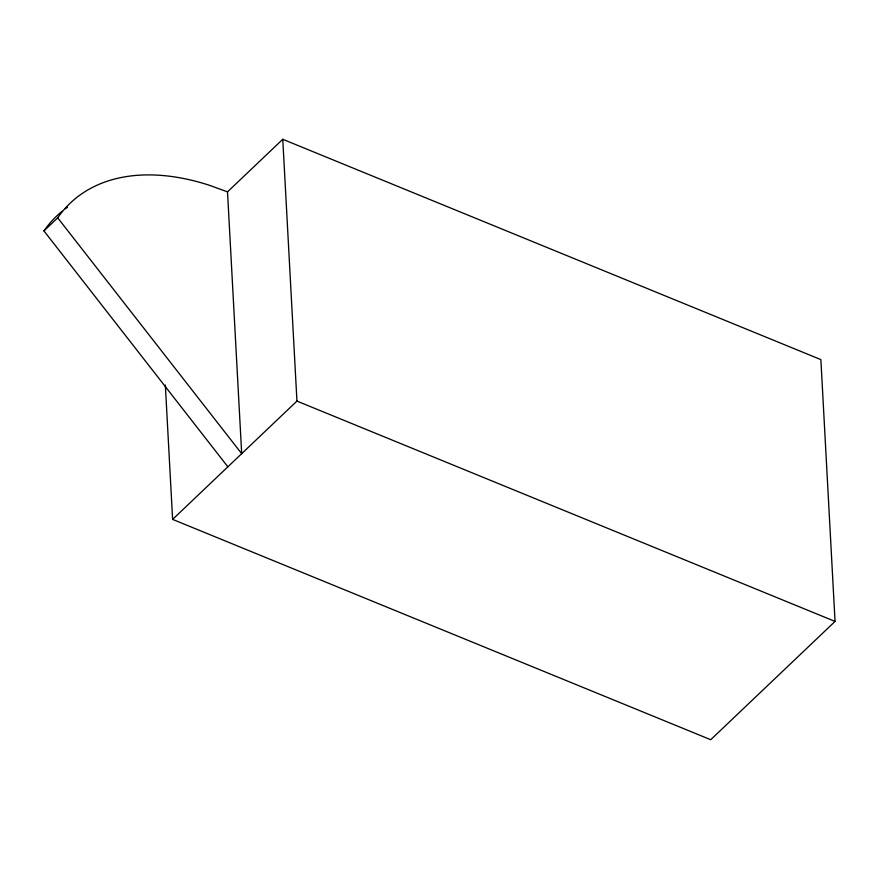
<?xml version="1.0" encoding="UTF-8"?>
<svg xmlns="http://www.w3.org/2000/svg" width="879" height="879" viewBox="0 0 879 879"><rect width="100%" height="100%" fill="white"/><g stroke="black" fill="none" stroke-linecap="round" stroke-linejoin="round"><path stroke-width="1.32" d="M227.87 466.815L43.95 230.913L57.706 217.827A242.703 150.155 46.4 0 1 209.707 185.381L227.507 191.864L282.763 139.289L820.876 359.61L835.05 621.42L710.726 739.711L172.614 519.39L165.34 385.057M172.614 519.39L296.948 401.088L282.763 139.289M296.948 401.088L835.05 621.42M57.706 217.827L241.692 453.663L227.507 191.864M43.95 230.913A242.703 150.155 46.4 0 1 62.178 211.224M65.365 208.752A242.703 150.155 46.4 0 1 67.562 207.18"/></g></svg>
